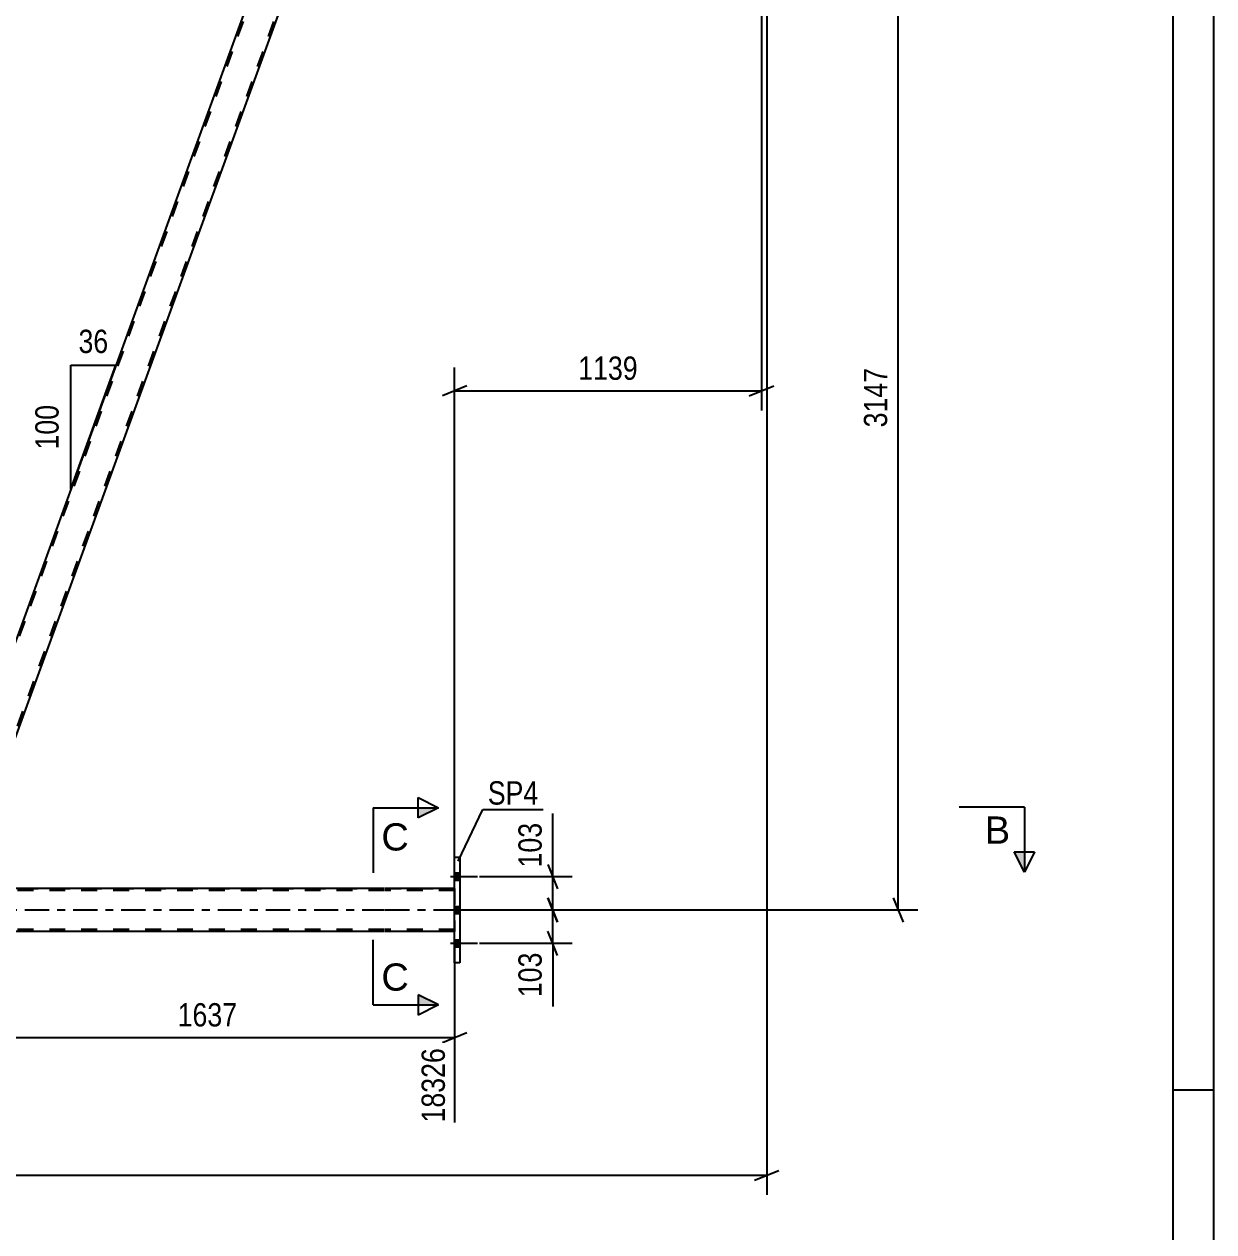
# Model space of a CAD drawing. Header units: millimetres. Extents: x 0 to 841, y 0 to 594.
# Drawn here: x 694.9 to 841, y 280.6 to 428.9 of the extents above; entities that cross this region are included whole.
import ezdxf

# ---------------------------------------------------------------- set-up
doc = ezdxf.new("R2010")
doc.units = ezdxf.units.MM
doc.linetypes.add('DXK_LINE_DOT2', pattern=[3.9198, 1.9599, -1.9599])
doc.linetypes.add('DXK_LINE_DOT3', pattern=[5.9187, 2.979, -0.9799, 0.9799, -0.9799])
doc.styles.add('Arial', font='ARIAL.TTF', dxfattribs={"height": 0.2})
doc.styles.add('Arial Narrow', font='ARIALN.TTF', dxfattribs={"height": 0.2})

# ---------------------------------------------------------------- blocks, each defined once
blk = doc.blocks.new('Unknown-283133313-1133')
at = {"color": 5, "linetype": 'Continuous'}
for p, q in [((841, 0), (841, 594)), ((836, 5), (836, 589)), ((841, 298), (836, 298))]:
    blk.add_line(p, q, dxfattribs=at)
blk = doc.blocks.new('Part-283133313-1962 - 1851')
at = {"color": 2, "linetype": 'Continuous'}
for p, q in [((747.76, 313.63), (747.76, 326.63)), ((747.76, 326.63), (748.4, 326.63)), ((748.4, 326.63), (748.4, 313.63)), ((748.4, 313.63), (747.76, 313.63))]:
    blk.add_line(p, q, dxfattribs=at)
blk = doc.blocks.new('Part-283133313-1922 - 1851')
at = {"color": 7, "linetype": 'DXK_LINE_DOT2'}
for p, q in [((727.14, 443.99), (683.02, 322.77)), ((730.89, 443.99), (686.77, 322.77)), ((684.03, 326.24), (682.77, 322.77)), ((687.02, 322.77), (682.77, 322.77))]:
    blk.add_line(p, q, dxfattribs=at)
at = {"color": 2, "linetype": 'Continuous'}
for p, q in [((726.89, 443.99), (684.03, 326.24)), ((731.14, 443.99), (687.02, 322.77)), ((726.89, 443.99), (731.14, 443.99))]:
    blk.add_line(p, q, dxfattribs=at)
blk = doc.blocks.new('Part-283133313-2324 - 1851')
at = {"color": 7, "linetype": 'DXK_LINE_DOT2'}
for p, q in [((739.14, 322.53), (67.6, 322.53)), ((165.47, 322.77), (739.14, 322.77)), ((739.24, 322.77), (747.76, 322.77)), ((747.76, 322.53), (739.24, 322.53)), ((747.76, 322.77), (747.76, 317.49)), ((739.14, 317.73), (67.6, 317.73)), ((747.76, 317.73), (739.24, 317.73))]:
    blk.add_line(p, q, dxfattribs=at)
at = {"color": 2, "linetype": 'Continuous'}
for p, q in [((739.14, 322.77), (606.35, 322.77)), ((747.76, 322.77), (739.24, 322.77)), ((739.14, 317.49), (606.35, 317.49)), ((747.76, 317.49), (739.24, 317.49))]:
    blk.add_line(p, q, dxfattribs=at)
at = {"color": 7, "linetype": 'DXK_LINE_DOT3'}
for p, q in [((67.6, 320.13), (739.14, 320.13)), ((739.24, 320.13), (747.76, 320.13))]:
    blk.add_line(p, q, dxfattribs=at)
blk = doc.blocks.new('Bolt-283133313-2346 - 1851')
at = {"linetype": 'Continuous'}
for points in [[(748.4, 323.79), (748.4, 324.67), (747.76, 324.67), (747.76, 323.79)], [(748.4, 323.79), (748.4, 324.67), (747.76, 324.67), (747.76, 323.79)], [(748.4, 323.79), (748.4, 324.67), (747.76, 324.67), (747.76, 323.79)], [(748.4, 319.69), (748.4, 320.57), (747.76, 320.57), (747.76, 319.69)], [(748.4, 319.69), (748.4, 320.57), (747.76, 320.57), (747.76, 319.69)], [(748.4, 315.59), (748.4, 316.47), (747.76, 316.47), (747.76, 315.59)], [(748.4, 315.59), (748.4, 316.47), (747.76, 316.47), (747.76, 315.59)], [(748.4, 315.59), (748.4, 316.47), (747.76, 316.47), (747.76, 315.59)]]:
    blk.add_hatch(color=1, dxfattribs=at).paths.add_polyline_path(points)
at = {"color": 1, "linetype": 'Continuous'}
for p, q in [((747.24, 324.23), (750.56, 324.23)), ((747.24, 324.23), (750.56, 324.23)), ((747.24, 324.23), (750.56, 324.23)), ((747.76, 324.67), (748.4, 324.67)), ((747.76, 324.67), (748.4, 324.67)), ((747.76, 324.67), (748.4, 324.67)), ((747.76, 323.79), (748.4, 323.79)), ((747.76, 323.79), (748.4, 323.79)), ((747.76, 323.79), (748.4, 323.79)), ((747.76, 320.57), (748.4, 320.57)), ((747.76, 320.57), (748.4, 320.57)), ((747.24, 320.13), (750.56, 320.13)), ((747.24, 320.13), (750.56, 320.13)), ((747.76, 319.69), (748.4, 319.69)), ((747.76, 319.69), (748.4, 319.69)), ((747.24, 316.03), (750.56, 316.03)), ((747.24, 316.03), (750.56, 316.03)), ((747.24, 316.03), (750.56, 316.03)), ((747.76, 316.47), (748.4, 316.47)), ((747.76, 316.47), (748.4, 316.47)), ((747.76, 316.47), (748.4, 316.47)), ((747.76, 315.59), (748.4, 315.59)), ((747.76, 315.59), (748.4, 315.59)), ((747.76, 315.59), (748.4, 315.59))]:
    blk.add_line(p, q, dxfattribs=at)
blk = doc.blocks.new('StraightDimension-283133313-3483 - 1851')
at = {"color": 7, "linetype": 'Continuous'}
for p, q in [((687.02, 321.77), (687.02, 294.03)), ((747.76, 316.49), (747.76, 294.03)), ((688.52, 305.07), (685.52, 303.87)), ((687.02, 304.47), (747.76, 304.47)), ((746.26, 303.87), (749.26, 305.07))]:
    blk.add_line(p, q, dxfattribs=at)
at = {"color": 0}
blk.add_wipeout([(721.65, 305.22), (721.65, 309.42), (713.14, 309.42), (713.14, 305.22)], dxfattribs=at)
at = {"color": 3, "style": 'Arial Narrow'}
blk.add_text('1637', height=2.863, dxfattribs=at).set_placement((713.74, 305.82))
at = {"color": 0, "linetype": 'Continuous'}
blk.add_wipeout([(747.16, 303.77), (742.96, 303.77), (742.96, 293.43), (747.16, 293.43)], dxfattribs=at)
at = {"color": 3, "linetype": 'Continuous', "style": 'Arial Narrow'}
blk.add_text('18326', height=2.863, rotation=90.0002, dxfattribs=at).set_placement((746.56, 294.03))
blk = doc.blocks.new('StraightDimension-283133313-2523 - 1851')
at = {"color": 7, "linetype": 'Continuous'}
for p, q in [((759.2, 321.63), (760.4, 318.63)), ((748.76, 320.13), (762.2, 320.13)), ((759.8, 316.03), (759.8, 320.13)), ((760.4, 314.53), (759.2, 317.53)), ((750.8, 316.03), (762.2, 316.03)), ((759.8, 316.03), (759.8, 308.29)), ((759.8, 316.03), (759.8, 308.29))]:
    blk.add_line(p, q, dxfattribs=at)
at = {"color": 0}
blk.add_wipeout([(759.05, 315.5), (754.85, 315.5), (754.85, 308.82), (759.05, 308.82)], dxfattribs=at)
at = {"color": 3, "style": 'Arial Narrow'}
blk.add_text('103', height=2.863, rotation=90.0002, dxfattribs=at).set_placement((758.45, 309.42))
blk = doc.blocks.new('StraightDimension-283133313-2552 - 1851')
at = {"color": 7, "linetype": 'Continuous'}
for p, q in [((785.44, 442.99), (785.44, 381.49)), ((747.76, 323.77), (747.76, 386.74)), ((749.26, 384.49), (746.26, 383.29)), ((783.94, 383.29), (786.94, 384.49)), ((747.76, 383.89), (785.44, 383.89))]:
    blk.add_line(p, q, dxfattribs=at)
at = {"color": 0}
blk.add_wipeout([(770.86, 384.64), (770.86, 388.84), (762.34, 388.84), (762.34, 384.64)], dxfattribs=at)
at = {"color": 3, "style": 'Arial Narrow'}
blk.add_text('1139', height=2.863, dxfattribs=at).set_placement((762.94, 385.24))
blk = doc.blocks.new('StraightDimension-283133313-2506 - 1851')
at = {"color": 7, "linetype": 'Continuous'}
for p, q in [((802.83, 444.49), (801.63, 447.49)), ((786.44, 445.99), (804.63, 445.99)), ((802.23, 320.13), (802.23, 445.99)), ((801.63, 321.63), (802.83, 318.63)), ((748.76, 320.13), (804.63, 320.13))]:
    blk.add_line(p, q, dxfattribs=at)
at = {"color": 0}
blk.add_wipeout([(801.48, 387.31), (797.28, 387.31), (797.28, 378.8), (801.48, 378.8)], dxfattribs=at)
at = {"color": 3, "style": 'Arial Narrow'}
blk.add_text('3147', height=2.863, rotation=90.0002, dxfattribs=at).set_placement((800.88, 379.4))
blk = doc.blocks.new('StraightDimension-283133313-2514 - 1851')
at = {"color": 7, "linetype": 'Continuous'}
for p, q in [((759.8, 324.23), (759.8, 331.96)), ((759.8, 324.23), (759.8, 331.96)), ((759.2, 325.73), (760.4, 322.73)), ((750.8, 324.23), (762.2, 324.23)), ((759.8, 320.13), (759.8, 324.23)), ((760.4, 318.63), (759.2, 321.63)), ((748.76, 320.13), (762.2, 320.13))]:
    blk.add_line(p, q, dxfattribs=at)
at = {"color": 0}
blk.add_wipeout([(759.05, 331.44), (754.85, 331.44), (754.85, 324.75), (759.05, 324.75)], dxfattribs=at)
at = {"color": 3, "style": 'Arial Narrow'}
blk.add_text('103', height=2.863, rotation=90.0002, dxfattribs=at).set_placement((758.45, 325.35))
blk = doc.blocks.new('StraightDimension-283133313-3501 - 1851')
at = {"color": 7, "linetype": 'Continuous'}
for p, q in [((786.08, 438.49), (786.08, 285.15)), ((784.58, 286.95), (787.58, 288.15)), ((58.34, 287.55), (786.08, 287.55))]:
    blk.add_line(p, q, dxfattribs=at)
blk = doc.blocks.new('AngleDimension-283133313-3708 - 1851')
at = {"color": 7, "linetype": 'Continuous'}
for p, q in [((700.62, 387.03), (706.16, 387.03)), ((700.62, 371.81), (706.16, 387.03)), ((700.62, 371.81), (700.62, 387.03)), ((704.36, 382.1), (706.16, 387.03))]:
    blk.add_line(p, q, dxfattribs=at)
at = {"color": 0}
for points in [[(705.82, 387.93), (705.82, 392.13), (700.96, 392.13), (700.96, 387.93)], [(699.72, 382.76), (695.52, 382.76), (695.52, 376.08), (699.72, 376.08)]]:
    blk.add_wipeout(points, dxfattribs=at)
at = {"color": 3, "style": 'Arial Narrow'}
blk.add_text('36', height=2.863, dxfattribs=at).set_placement((701.56, 388.53))
blk.add_text('100', height=2.863, rotation=90.0002, dxfattribs=at).set_placement((699.12, 376.68))
blk = doc.blocks.new('Mark-283133313-1958 - 1851')
at = {"color": 0}
blk.add_wipeout([(758.04, 333.07), (758.04, 336.07), (751.83, 336.07), (751.83, 333.07)], dxfattribs=at)
blk.add_wipeout([(758.04, 333.07), (758.04, 336.07), (751.83, 336.07), (751.83, 333.07)], dxfattribs=at)
at = {"color": 30, "linetype": 'Continuous'}
for p, q in [((748.19, 326.14), (751.23, 332.47)), ((751.23, 332.47), (758.64, 332.47))]:
    blk.add_line(p, q, dxfattribs=at)
at = {"color": 3, "style": 'Arial Narrow'}
blk.add_text('SP4', height=2.863, dxfattribs=at).set_placement((751.83, 333.07))
blk = doc.blocks.new('SectionMark-283133313-3722 - 1851')
at = {"linetype": 'Continuous'}
blk.add_hatch(color=6, dxfattribs=at).paths.add_polyline_path([(816.48, 327.27), (817.73, 327.27), (817.73, 324.77)])
at = {"color": 6, "linetype": 'Continuous'}
for p, q in [((817.73, 332.77), (809.73, 332.77)), ((817.73, 332.77), (817.73, 324.77)), ((816.48, 327.27), (818.98, 327.27)), ((817.73, 324.77), (816.48, 327.27)), ((818.98, 327.27), (817.73, 324.77))]:
    blk.add_line(p, q, dxfattribs=at)
at = {"color": 0, "linetype": 'Continuous'}
blk.add_wipeout([(815.98, 328.27), (815.98, 331.77), (812.87, 331.77), (812.87, 328.27)], dxfattribs=at)
at = {"color": 3, "linetype": 'Continuous', "style": 'Arial'}
blk.add_text('B', height=3.34, dxfattribs=at).set_placement((812.87, 328.27))
blk = doc.blocks.new('SectionMark-283133313-3732 - 1851')
at = {"linetype": 'Continuous'}
for points in [[(743.26, 331.43), (743.26, 332.68), (745.76, 332.68)], [(743.26, 308.47), (743.26, 309.72), (745.76, 308.47)]]:
    blk.add_hatch(color=6, dxfattribs=at).paths.add_polyline_path(points)
at = {"color": 6, "linetype": 'Continuous'}
for p, q in [((743.26, 331.43), (743.26, 333.93)), ((743.26, 333.93), (745.76, 332.68)), ((737.76, 332.68), (737.76, 324.68)), ((737.76, 332.68), (745.76, 332.68)), ((745.76, 332.68), (743.26, 331.43)), ((737.76, 308.47), (737.76, 316.47)), ((745.76, 308.47), (743.26, 309.72)), ((743.26, 309.72), (743.26, 307.22)), ((737.76, 308.47), (745.76, 308.47)), ((745.76, 308.47), (743.26, 307.22))]:
    blk.add_line(p, q, dxfattribs=at)
at = {"color": 0, "linetype": 'Continuous'}
for points in [[(742.13, 327.43), (742.13, 330.93), (738.76, 330.93), (738.76, 327.43)], [(742.13, 310.22), (742.13, 313.72), (738.76, 313.72), (738.76, 310.22)]]:
    blk.add_wipeout(points, dxfattribs=at)
at = {"color": 3, "linetype": 'Continuous', "style": 'Arial'}
for p in [(738.76, 327.43), (738.76, 310.22)]:
    blk.add_text('C', height=3.34, dxfattribs=at).set_placement(p)

msp = doc.modelspace()

# ---------------------------------------------------------------- block references
for name in ['Unknown-283133313-1133', 'Part-283133313-1922 - 1851', 'Part-283133313-1962 - 1851', 'Bolt-283133313-2346 - 1851', 'Part-283133313-2324 - 1851']:
    msp.add_blockref(name, (0, 0))

# ---------------------------------------------------------------- next in the draw order: block references
for name in ['StraightDimension-283133313-2552 - 1851', 'StraightDimension-283133313-3483 - 1851']:
    msp.add_blockref(name, (0, 0))

# ---------------------------------------------------------------- next in the draw order: block references
msp.add_blockref('StraightDimension-283133313-2523 - 1851', (0, 0))

# ---------------------------------------------------------------- next in the draw order: block references
msp.add_blockref('StraightDimension-283133313-2506 - 1851', (0, 0))

# ---------------------------------------------------------------- next in the draw order: block references
msp.add_blockref('StraightDimension-283133313-2514 - 1851', (0, 0))

# ---------------------------------------------------------------- next in the draw order: block references
msp.add_blockref('StraightDimension-283133313-3501 - 1851', (0, 0))

# ---------------------------------------------------------------- next in the draw order: block references
for name in ['AngleDimension-283133313-3708 - 1851', 'Mark-283133313-1958 - 1851']:
    msp.add_blockref(name, (0, 0))

# ---------------------------------------------------------------- next in the draw order: block references
msp.add_blockref('SectionMark-283133313-3722 - 1851', (0, 0))

# ---------------------------------------------------------------- next in the draw order: block references
msp.add_blockref('SectionMark-283133313-3732 - 1851', (0, 0))

doc.saveas('drawing.dxf')
